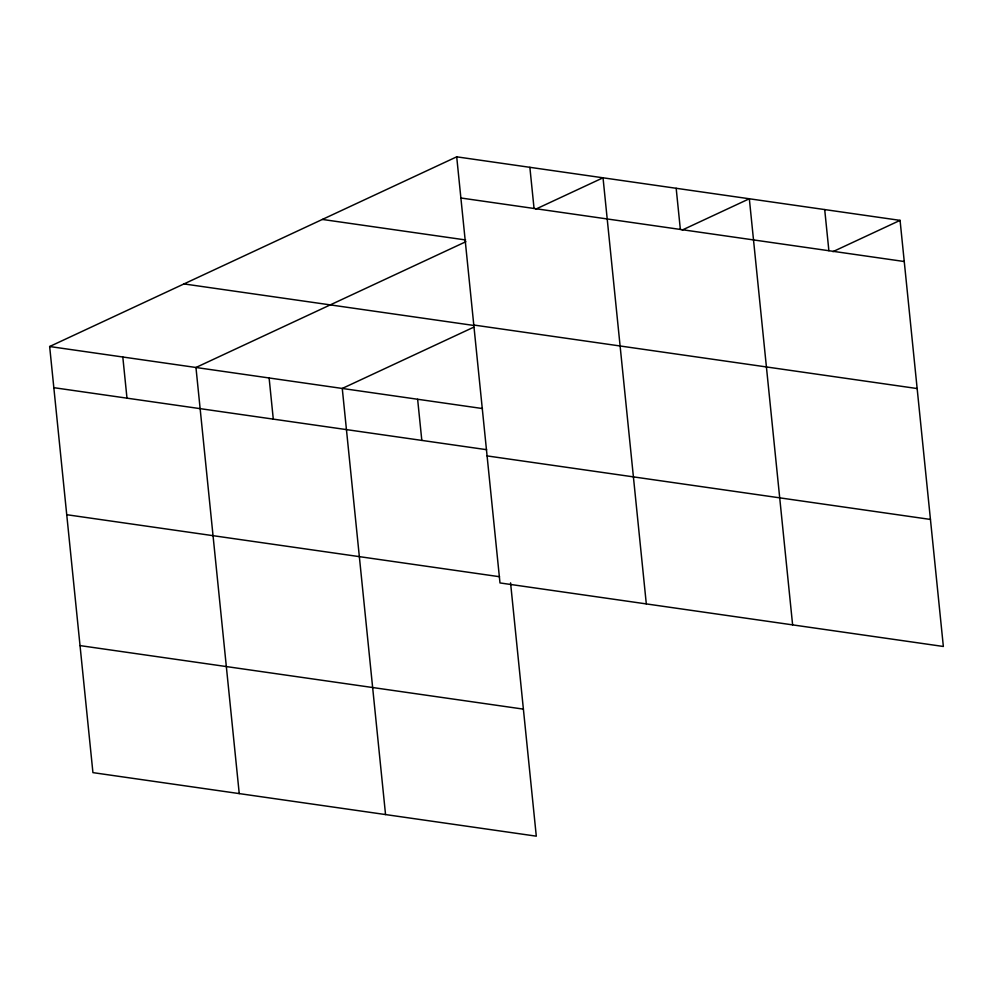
<?xml version="1.0" encoding="UTF-8"?>
<svg xmlns="http://www.w3.org/2000/svg" width="993" height="993" viewBox="0 0 993 993"><rect width="100%" height="100%" fill="white"/><g stroke="black" fill="none" stroke-linecap="round" stroke-linejoin="round"><path stroke-width="1.49" d="M510.563 582.854L536.294 836.168L92.932 772.628L49.65 346.52L456.706 156.832L900.068 220.372L943.35 646.48L499.988 582.941L456.706 156.832M465.916 241.684L195.956 367.484L239.239 793.593M535.848 209.101L603.024 177.797L646.306 603.905M473.798 327.156L342.262 388.449L385.545 814.558M682.166 230.066L749.33 198.761L792.613 624.87M832.904 251.663L900.068 220.372M460.889 197.992L904.251 261.519M322.377 219.441L465.643 239.958M473.798 325.021L917.147 388.548M183.978 283.924L473.549 325.419M49.65 346.52L482.461 408.545M53.833 387.68L486.632 449.692M487.091 455.911L930.441 519.438M66.73 514.709L499.541 576.722M80.023 645.599L523.385 709.126M824.699 209.56L828.882 250.72M676.171 188.285L680.354 229.433M529.865 167.321L534.048 208.468M417.631 399.26L421.814 440.408M269.115 377.973L273.286 419.12M122.809 357.008L126.98 398.156"/></g></svg>
